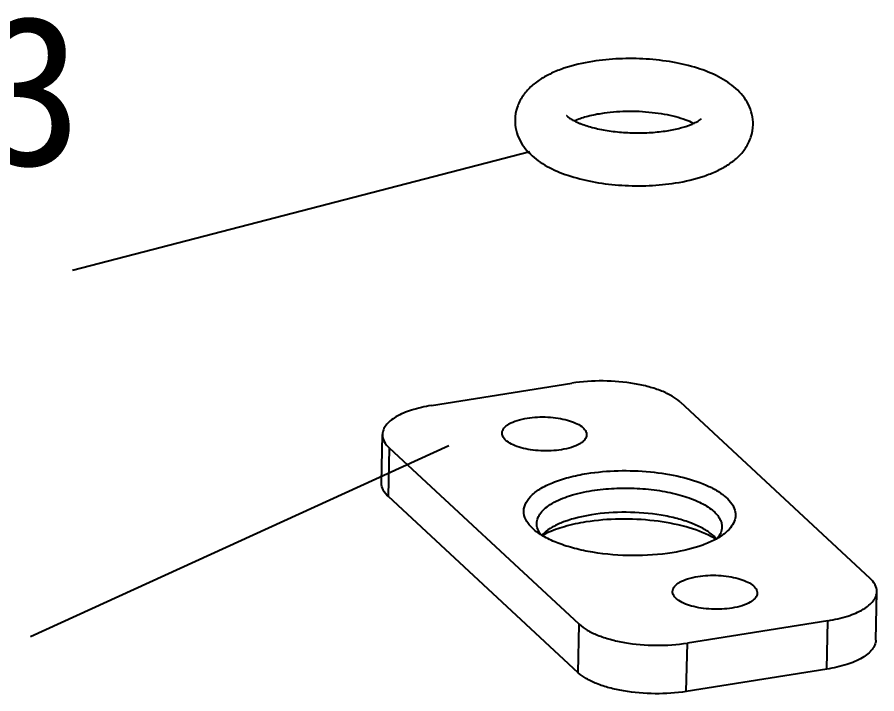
# Model space of a CAD drawing. Header units: millimetres. Extents: x 0 to 549, y 0 to 190.
# Drawn here: x 152.9 to 170.09, y 63.75 to 77.28 of the extents above; entities that cross this region are included whole.
import ezdxf

# ---------------------------------------------------------------- set-up
doc = ezdxf.new("R2010")
doc.units = ezdxf.units.MM
doc.layers.add('02___PRT_ALL_AXES', color=7, linetype='Continuous')
doc.styles.get("Standard").update_dxf_attribs({"font": 'SimSun.ttf'})

msp = doc.modelspace()

# ---------------------------------------------------------------- linework, layer by layer
for p, q in [((154.006, 72.222), (163.158, 74.595)), ((153.172, 64.891), (161.536, 68.715))]:
    msp.add_line(p, q)
at = {"color": 7, "linetype": 'Continuous'}
for p, q in [((161.188, 69.514), (163.997, 69.961)), ((166.159, 69.586), (169.955, 66.062)), ((160.189, 67.964), (160.209, 68.934)), ((160.328, 67.691), (160.348, 68.661)), ((164.143, 65.136), (160.348, 68.661)), ((164.123, 64.167), (160.328, 67.691)), ((170.074, 64.819), (170.094, 65.789)), ((169.114, 65.209), (166.306, 64.762)), ((169.094, 64.24), (169.114, 65.209)), ((164.123, 64.167), (164.143, 65.136)), ((166.285, 63.792), (166.306, 64.762)), ((169.094, 64.24), (166.285, 63.792))]:
    msp.add_line(p, q, dxfattribs=at)
for centre, radius, start, end in [((164.211, 65.438), 1.681, 115.3603, 118.5787), ((166.033, 65.441), 1.635, 58.9557, 62.3468)]:
    msp.add_arc(centre, radius, start, end, dxfattribs=at)
for points, knots in [([(166.159, 69.586), (166.112, 69.631), (165.994, 69.713), (165.783, 69.812), (165.531, 69.894), (165.142, 69.978), (164.624, 70.021), (164.203, 69.994), (163.997, 69.961)], [0, 0, 0, 0, 0.086913, 0.190461, 0.309073, 0.43977, 0.721297, 1, 1, 1, 1]), ([(161.188, 69.514), (161.053, 69.492), (160.809, 69.438), (160.532, 69.326), (160.366, 69.213), (160.279, 69.126), (160.223, 69.033), (160.209, 68.966), (160.209, 68.934)], [0, 0, 0, 0, 0.337768, 0.618395, 0.73428, 0.834227, 0.920984, 1, 1, 1, 1]), ([(160.209, 68.934), (160.208, 68.886), (160.236, 68.781), (160.306, 68.7), (160.348, 68.661)], [0, 0, 0, 0, 0.455817, 1, 1, 1, 1]), ([(163.241, 67.029), (163.186, 67.076), (163.094, 67.173), (163.033, 67.328), (163.034, 67.446), (163.067, 67.565), (163.17, 67.711), (163.363, 67.857), (163.623, 67.983), (163.941, 68.086), (164.174, 68.134), (164.298, 68.153)], [0, 0, 0, 0, 0.107993, 0.197725, 0.240149, 0.283601, 0.380683, 0.499813, 0.64408, 0.812114, 1, 1, 1, 1]), ([(164.298, 68.153), (164.504, 68.186), (164.927, 68.222), (165.557, 68.201), (166.149, 68.107), (166.592, 67.97), (166.881, 67.826), (167.048, 67.713), (167.171, 67.591), (167.25, 67.46), (167.277, 67.322), (167.248, 67.186), (167.168, 67.058), (167.091, 66.985), (167.046, 66.95)], [0, 0, 0, 0, 0.166872, 0.33887, 0.502655, 0.646085, 0.707352, 0.760782, 0.806523, 0.845723, 0.880934, 0.915992, 0.954794, 1, 1, 1, 1]), ([(160.328, 67.691), (160.286, 67.73), (160.216, 67.811), (160.188, 67.917), (160.189, 67.964)], [0, 0, 0, 0, 0.544183, 1, 1, 1, 1]), ([(163.294, 67.157), (163.295, 67.193), (163.311, 67.269), (163.374, 67.374), (163.472, 67.472), (163.66, 67.6), (163.972, 67.727), (164.248, 67.788), (164.4, 67.812)], [0, 0, 0, 0, 0.079015, 0.165773, 0.265722, 0.381608, 0.662234, 1, 1, 1, 1]), ([(164.4, 67.812), (164.546, 67.835), (164.846, 67.865), (165.299, 67.864), (165.743, 67.82), (166.151, 67.735), (166.499, 67.614), (166.737, 67.482), (166.875, 67.361), (166.946, 67.271), (166.99, 67.177), (166.999, 67.112), (166.998, 67.081)], [0, 0, 0, 0, 0.15324, 0.312187, 0.468644, 0.614625, 0.743202, 0.849533, 0.893957, 0.932983, 0.967711, 1, 1, 1, 1]), ([(164.39, 67.327), (164.209, 67.299), (163.953, 67.239), (163.653, 67.111), (163.53, 67.035), (163.478, 66.994)], [0, 0, 0, 0, 0.56041, 0.797069, 1, 1, 1, 1]), ([(166.792, 66.889), (166.63, 66.974), (166.251, 67.11), (165.629, 67.224), (164.956, 67.256), (164.5, 67.219), (164.278, 67.184)], [0, 0, 0, 0, 0.214261, 0.466989, 0.736968, 1, 1, 1, 1]), ([(166.808, 66.925), (166.752, 66.973), (166.616, 67.063), (166.377, 67.17), (166.093, 67.259), (165.659, 67.349), (165.084, 67.395), (164.618, 67.364), (164.39, 67.327)], [0, 0, 0, 0, 0.088699, 0.193507, 0.31271, 0.443359, 0.723396, 1, 1, 1, 1]), ([(163.377, 66.93), (163.351, 66.964), (163.309, 67.036), (163.293, 67.119), (163.294, 67.157)], [0, 0, 0, 0, 0.526501, 1, 1, 1, 1]), ([(164.278, 67.184), (164.134, 67.161), (163.865, 67.104), (163.606, 67.012), (163.491, 66.957)], [0, 0, 0, 0, 0.534976, 1, 1, 1, 1]), ([(166.998, 67.081), (166.997, 67.042), (166.979, 66.962), (166.935, 66.892), (166.908, 66.86)], [0, 0, 0, 0, 0.474099, 1, 1, 1, 1]), ([(166.004, 66.569), (165.743, 66.528), (165.21, 66.492), (164.553, 66.544), (164.057, 66.647), (163.733, 66.749), (163.46, 66.871), (163.305, 66.974), (163.241, 67.029)], [0, 0, 0, 0, 0.2766, 0.556634, 0.687283, 0.806488, 0.911298, 1, 1, 1, 1]), ([(163.478, 66.994), (163.47, 66.988), (163.442, 66.965), (163.415, 66.939), (163.396, 66.919)], [0, 0, 0, 0, 0.261095, 1, 1, 1, 1]), ([(167.046, 66.95), (166.987, 66.903), (166.847, 66.817), (166.503, 66.67), (166.211, 66.602), (166.004, 66.569)], [0, 0, 0, 0, 0.202937, 0.439601, 1, 1, 1, 1]), ([(166.887, 66.846), (166.881, 66.853), (166.856, 66.881), (166.829, 66.907), (166.808, 66.925)], [0, 0, 0, 0, 0.239212, 1, 1, 1, 1]), ([(170.094, 65.789), (170.095, 65.837), (170.066, 65.942), (169.996, 66.023), (169.955, 66.062)], [0, 0, 0, 0, 0.455817, 1, 1, 1, 1]), ([(169.114, 65.209), (169.249, 65.23), (169.493, 65.285), (169.77, 65.397), (169.936, 65.51), (170.023, 65.597), (170.079, 65.69), (170.093, 65.757), (170.094, 65.789)], [0, 0, 0, 0, 0.337768, 0.618395, 0.73428, 0.834227, 0.920984, 1, 1, 1, 1]), ([(164.143, 65.136), (164.191, 65.092), (164.309, 65.01), (164.519, 64.911), (164.771, 64.829), (165.16, 64.745), (165.678, 64.701), (166.099, 64.729), (166.306, 64.762)], [0, 0, 0, 0, 0.086913, 0.190461, 0.309073, 0.43977, 0.721297, 1, 1, 1, 1]), ([(170.074, 64.819), (170.073, 64.788), (170.059, 64.721), (170.003, 64.627), (169.916, 64.541), (169.75, 64.428), (169.473, 64.315), (169.229, 64.261), (169.094, 64.24)], [0, 0, 0, 0, 0.079016, 0.165773, 0.26572, 0.381605, 0.662232, 1, 1, 1, 1]), ([(166.285, 63.792), (166.079, 63.759), (165.658, 63.732), (165.14, 63.775), (164.751, 63.859), (164.499, 63.941), (164.289, 64.04), (164.171, 64.123), (164.123, 64.167)], [0, 0, 0, 0, 0.278703, 0.56023, 0.690927, 0.809539, 0.913087, 1, 1, 1, 1])]:
    msp.add_open_spline(points, degree=3, knots=knots, dxfattribs=at)
at = {"layer": '02___PRT_ALL_AXES', "color": 7, "linetype": 'Continuous'}
for points, knots in [([(164.41, 76.399), (164.217, 76.368), (163.936, 76.304), (163.59, 76.168), (163.364, 76.045), (163.166, 75.894), (163.003, 75.707), (162.89, 75.483), (162.86, 75.316), (162.859, 75.232)], [0, 0, 0, 0, 0.279903, 0.408119, 0.529364, 0.646222, 0.762226, 0.880093, 1, 1, 1, 1]), ([(167.621, 75.134), (167.622, 75.204), (167.607, 75.344), (167.535, 75.541), (167.422, 75.714), (167.28, 75.862), (167.115, 75.988), (166.862, 76.136), (166.495, 76.28), (166.008, 76.395), (165.482, 76.456), (164.943, 76.461), (164.585, 76.427), (164.41, 76.399)], [0, 0, 0, 0, 0.055093, 0.109468, 0.162941, 0.216096, 0.270032, 0.325846, 0.445752, 0.577544, 0.717905, 0.860926, 1, 1, 1, 1]), ([(163.892, 75.315), (163.891, 75.316), (163.895, 75.311), (163.897, 75.309), (163.902, 75.303), (163.908, 75.298), (163.92, 75.288), (163.938, 75.274), (163.964, 75.256), (163.997, 75.235), (164.036, 75.214), (164.08, 75.192), (164.129, 75.17), (164.204, 75.141), (164.307, 75.105), (164.442, 75.068), (164.588, 75.036), (164.744, 75.009), (164.907, 74.989), (165.074, 74.975), (165.3, 74.966), (165.577, 74.972), (165.797, 74.996), (165.903, 75.013)], [0, 0, 0, 0, 0.001673, 0.003914, 0.007079, 0.011147, 0.016102, 0.028572, 0.044242, 0.062858, 0.084169, 0.107934, 0.133939, 0.161978, 0.223438, 0.291004, 0.363508, 0.439877, 0.519098, 0.600188, 0.682185, 0.845039, 1, 1, 1, 1]), ([(164.577, 75.353), (164.476, 75.338), (164.297, 75.3), (164.123, 75.241), (164.048, 75.207)], [0, 0, 0, 0, 0.554621, 1, 1, 1, 1]), ([(166.43, 75.159), (166.379, 75.184), (166.262, 75.233), (166.068, 75.293), (165.843, 75.342), (165.511, 75.389), (165.085, 75.408), (164.743, 75.38), (164.577, 75.353)], [0, 0, 0, 0, 0.090808, 0.200316, 0.323489, 0.455985, 0.732878, 1, 1, 1, 1]), ([(162.859, 75.232), (162.857, 75.162), (162.872, 75.022), (162.945, 74.826), (163.058, 74.653), (163.2, 74.504), (163.365, 74.378), (163.618, 74.23), (163.984, 74.087), (164.471, 73.972), (164.997, 73.911), (165.536, 73.905), (165.894, 73.94), (166.069, 73.967)], [0, 0, 0, 0, 0.055093, 0.109468, 0.162941, 0.216096, 0.270032, 0.325846, 0.445752, 0.577544, 0.717905, 0.860926, 1, 1, 1, 1]), ([(165.903, 75.013), (165.991, 75.027), (166.153, 75.06), (166.34, 75.118), (166.459, 75.171), (166.522, 75.205), (166.564, 75.233), (166.584, 75.25), (166.59, 75.256)], [0, 0, 0, 0, 0.365349, 0.671862, 0.795528, 0.894368, 0.963939, 1, 1, 1, 1]), ([(166.069, 73.967), (166.263, 73.998), (166.543, 74.063), (166.889, 74.199), (167.115, 74.321), (167.314, 74.472), (167.477, 74.659), (167.59, 74.883), (167.619, 75.05), (167.621, 75.134)], [0, 0, 0, 0, 0.279903, 0.408119, 0.529364, 0.646222, 0.762226, 0.880093, 1, 1, 1, 1]), ([(163.104, 69.262), (163.171, 69.273), (163.308, 69.286), (163.515, 69.286), (163.718, 69.266), (163.904, 69.227), (164.064, 69.172), (164.187, 69.103), (164.27, 69.024), (164.293, 68.957), (164.292, 68.928)], [0, 0, 0, 0, 0.153402, 0.31251, 0.469133, 0.615264, 0.743975, 0.850416, 0.933599, 1, 1, 1, 1]), ([(162.599, 68.963), (162.599, 68.979), (162.606, 69.014), (162.635, 69.062), (162.68, 69.107), (162.766, 69.165), (162.909, 69.223), (163.035, 69.251), (163.104, 69.262)], [0, 0, 0, 0, 0.079014, 0.165773, 0.265724, 0.381612, 0.662224, 1, 1, 1, 1]), ([(163.787, 68.629), (163.72, 68.618), (163.582, 68.604), (163.376, 68.605), (163.173, 68.625), (162.986, 68.664), (162.827, 68.719), (162.704, 68.788), (162.621, 68.867), (162.598, 68.934), (162.599, 68.963)], [0, 0, 0, 0, 0.153402, 0.31251, 0.469133, 0.615264, 0.743975, 0.850416, 0.933599, 1, 1, 1, 1]), ([(164.292, 68.928), (164.292, 68.911), (164.284, 68.877), (164.256, 68.829), (164.211, 68.784), (164.125, 68.726), (163.982, 68.668), (163.856, 68.64), (163.787, 68.629)], [0, 0, 0, 0, 0.079014, 0.165773, 0.265724, 0.381612, 0.662224, 1, 1, 1, 1]), ([(166.01, 65.795), (166.011, 65.811), (166.018, 65.846), (166.047, 65.894), (166.092, 65.939), (166.178, 65.997), (166.321, 66.055), (166.446, 66.083), (166.516, 66.094)], [0, 0, 0, 0, 0.079014, 0.165773, 0.265724, 0.381612, 0.662224, 1, 1, 1, 1]), ([(166.516, 66.094), (166.583, 66.105), (166.72, 66.118), (166.927, 66.118), (167.13, 66.098), (167.316, 66.059), (167.476, 66.004), (167.599, 65.935), (167.682, 65.856), (167.704, 65.789), (167.704, 65.76)], [0, 0, 0, 0, 0.153402, 0.31251, 0.469133, 0.615264, 0.743975, 0.850416, 0.933599, 1, 1, 1, 1]), ([(167.198, 65.461), (167.132, 65.45), (166.994, 65.436), (166.787, 65.437), (166.584, 65.457), (166.398, 65.496), (166.239, 65.551), (166.115, 65.62), (166.032, 65.699), (166.01, 65.766), (166.01, 65.795)], [0, 0, 0, 0, 0.153402, 0.31251, 0.469133, 0.615264, 0.743975, 0.850416, 0.933599, 1, 1, 1, 1]), ([(167.704, 65.76), (167.703, 65.743), (167.696, 65.709), (167.667, 65.661), (167.622, 65.616), (167.537, 65.558), (167.394, 65.5), (167.268, 65.472), (167.198, 65.461)], [0, 0, 0, 0, 0.079014, 0.165773, 0.265724, 0.381612, 0.662224, 1, 1, 1, 1])]:
    msp.add_open_spline(points, degree=3, knots=knots, dxfattribs=at)

# ---------------------------------------------------------------- texts
at = {"insert": (133.802, 77.321), "char_height": 3, "width": 35.50176, "attachment_point": 1}
msp.add_mtext('3103000003', dxfattribs=at)

doc.saveas('drawing.dxf')
